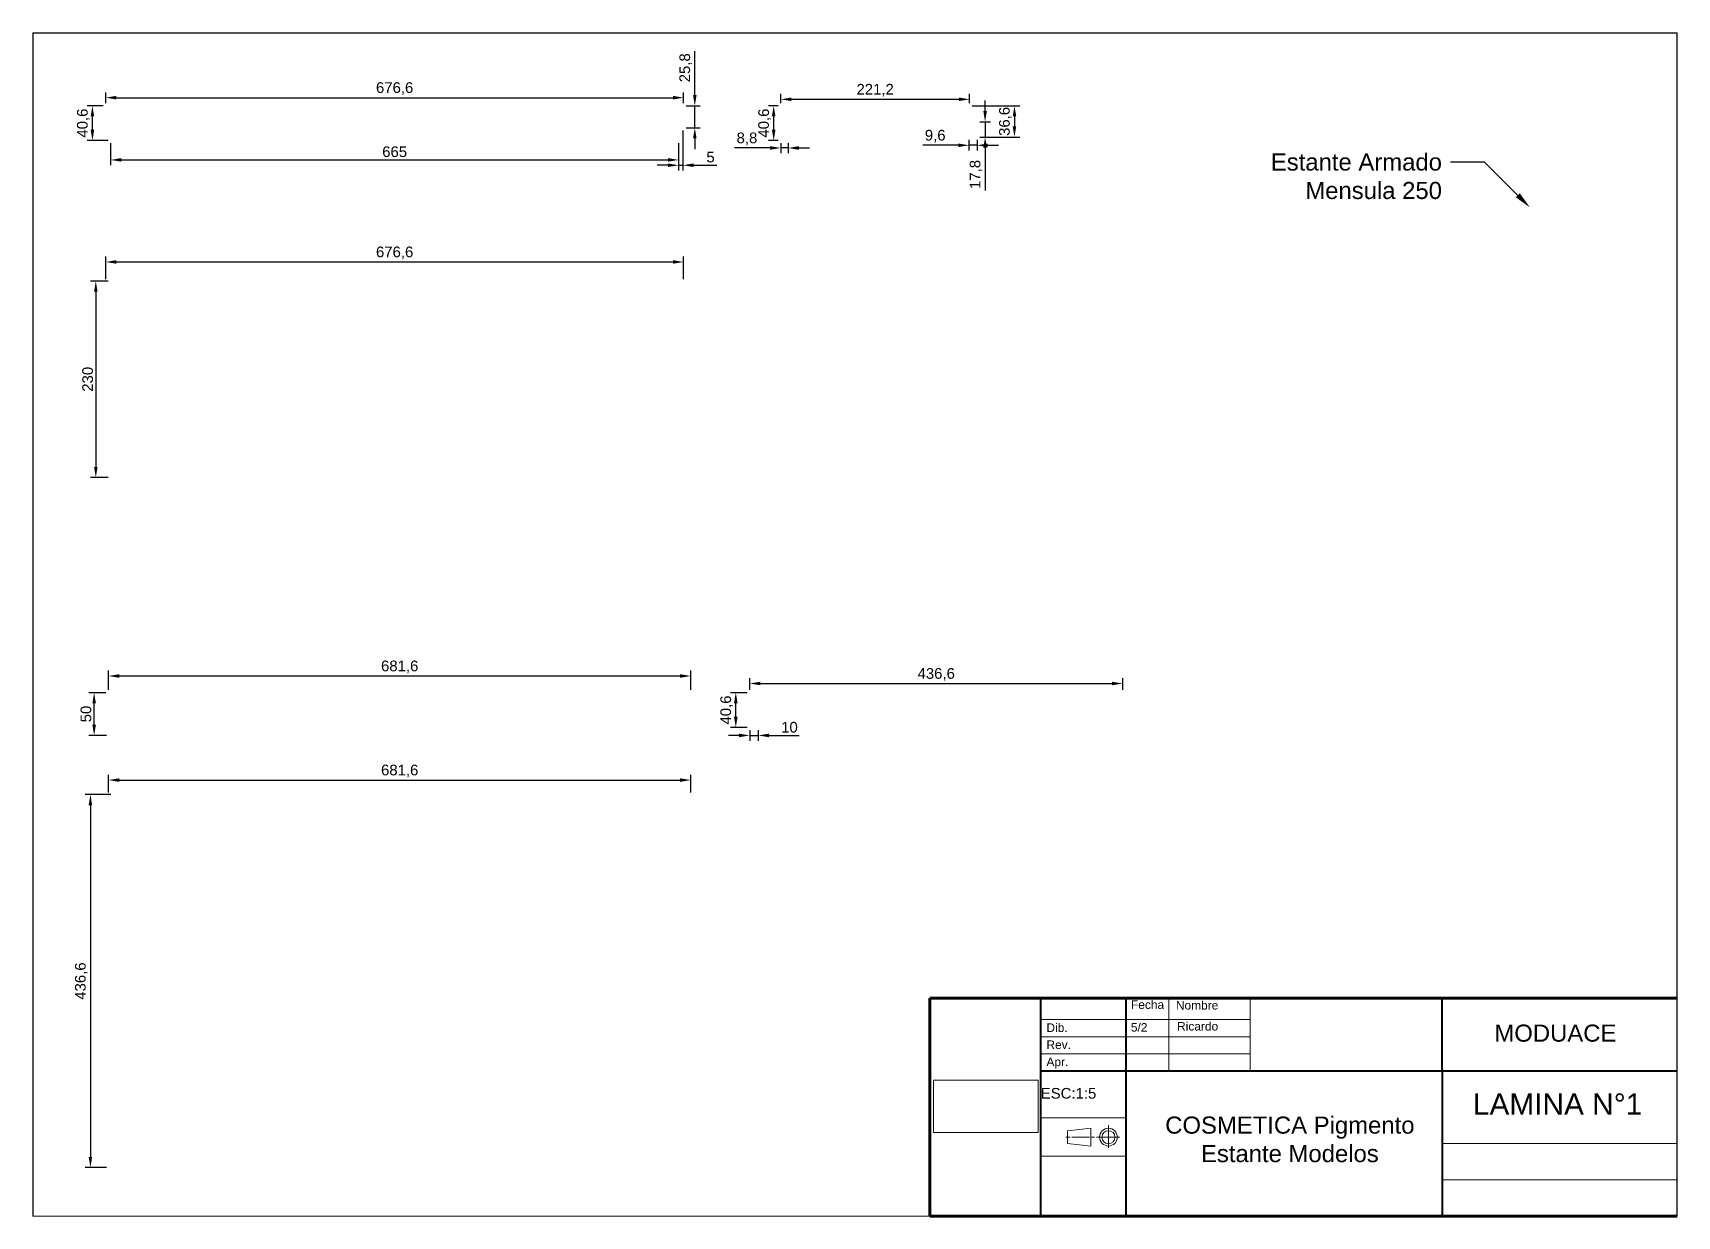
# Paper-space layout 'ESTANTES' of a CAD drawing. Header units: millimetres. Extents: x 25 to 410, y 10 to 287.
import ezdxf
from ezdxf import colors
from ezdxf.entities.mleader import LeaderData, LeaderLine
from ezdxf.math import Vec2, Vec3

# ---------------------------------------------------------------- set-up
doc = ezdxf.new("R2010")
doc.units = ezdxf.units.MM
doc.layers.add('logo', color=7, linetype='Continuous', lineweight=13, true_color=0xffffff)
doc.layers.add('PDF4_Texto', color=7, linetype='Continuous')
doc.layers.add('Rotulo', color=7, linetype='Continuous', lineweight=20)
doc.styles.add('Annotative', font='arial.ttf')
doc.styles.add('PDF Arial', font='arial.ttf')
doc.styles.get("Standard").update_dxf_attribs({"font": 'arial.ttf'})
doc.dimstyles.new('ISO-25', dxfattribs={"dimtxt": 2.5, "dimasz": 2.5, "dimexe": 1.25, "dimexo": 0.625, "dimtad": 1, "dimtxsty": 'Standard', "dimcen": 2.5, "dimadec": 0, "dimazin": 0, "dimtfac": 1, "dimtmove": 0, "dimatfit": 3, "dimfxl": 1, "dimarcsym": 0})
picture_1 = doc.add_image_def('image1.jpg', size_in_pixel=(62, 31))

# ---------------------------------------------------------------- blocks, each defined once
blk = doc.blocks.new('*D139')
at = {"color": 0, "lineweight": -2, "transparency": 16777216}
for p, q in [((41.43, 269.94), (37.69, 269.94)), ((38.94, 264.32), (38.94, 267.44)), ((42.59, 261.82), (37.69, 261.82))]:
    blk.add_line(p, q, dxfattribs=at)
at = {"color": 0, "transparency": 16777216}
for points in [[(38.52, 267.44), (39.36, 267.44), (38.94, 269.94)], [(38.52, 264.32), (39.36, 264.32), (38.94, 261.82)]]:
    blk.add_solid(points, dxfattribs=at)
at = {"layer": 'Defpoints', "color": 0, "transparency": 16777216}
for p in [(38.94, 269.94), (42.05, 269.94), (43.21, 261.82)]:
    blk.add_point(p, dxfattribs=at)
at = {"color": 0, "transparency": 16777216, "insert": (36.81, 265.88), "char_height": 2.5, "attachment_point": 5, "rotation": 90}
blk.add_mtext('40,6', dxfattribs=at)
blk = doc.blocks.new('*D140')
at = {"color": 0, "lineweight": -2, "transparency": 16777216}
for p, q in [((42.05, 270.56), (42.05, 273.08)), ((44.55, 271.83), (174.87, 271.83)), ((177.37, 270.56), (177.37, 273.08))]:
    blk.add_line(p, q, dxfattribs=at)
at = {"color": 0, "transparency": 16777216}
for points in [[(44.55, 272.25), (44.55, 271.42), (42.05, 271.83)], [(174.87, 272.25), (174.87, 271.42), (177.37, 271.83)]]:
    blk.add_solid(points, dxfattribs=at)
at = {"layer": 'Defpoints', "color": 0, "transparency": 16777216}
for p in [(42.05, 269.94), (177.37, 271.83), (177.37, 269.94)]:
    blk.add_point(p, dxfattribs=at)
at = {"color": 0, "transparency": 16777216, "insert": (109.71, 273.96), "char_height": 2.5, "attachment_point": 5}
blk.add_mtext('676,6', dxfattribs=at)
blk = doc.blocks.new('*D141')
at = {"color": 0, "lineweight": -2, "transparency": 16777216}
for p, q in [((43.21, 261.19), (43.21, 256.01)), ((176.21, 261.19), (176.21, 256.01)), ((45.71, 257.26), (173.71, 257.26))]:
    blk.add_line(p, q, dxfattribs=at)
at = {"color": 0, "transparency": 16777216}
for points in [[(45.71, 257.68), (45.71, 256.85), (43.21, 257.26)], [(173.71, 257.68), (173.71, 256.85), (176.21, 257.26)]]:
    blk.add_solid(points, dxfattribs=at)
at = {"layer": 'Defpoints', "color": 0, "transparency": 16777216}
for p in [(43.21, 261.82), (176.21, 261.82), (176.21, 257.26)]:
    blk.add_point(p, dxfattribs=at)
at = {"color": 0, "transparency": 16777216, "insert": (109.71, 259.17), "char_height": 2.5, "attachment_point": 5}
blk.add_mtext('665', dxfattribs=at)
blk = doc.blocks.new('*D142')
at = {"color": 0, "lineweight": -2, "transparency": 16777216}
for p, q in [((177.21, 264.15), (177.21, 254.76)), ((176.21, 261.19), (176.21, 254.76)), ((173.71, 256.01), (171.21, 256.01)), ((176.21, 256.01), (177.21, 256.01)), ((179.71, 256.01), (185.12, 256.01))]:
    blk.add_line(p, q, dxfattribs=at)
at = {"color": 0, "transparency": 16777216}
for points in [[(173.71, 256.43), (173.71, 255.6), (176.21, 256.01)], [(179.71, 256.43), (179.71, 255.6), (177.21, 256.01)]]:
    blk.add_solid(points, dxfattribs=at)
at = {"layer": 'Defpoints', "color": 0, "transparency": 16777216}
for p in [(176.21, 261.82), (177.21, 264.78), (176.21, 256.01)]:
    blk.add_point(p, dxfattribs=at)
at = {"color": 0, "transparency": 16777216, "insert": (183.67, 257.91), "char_height": 2.5, "attachment_point": 5}
blk.add_mtext('5', dxfattribs=at)
blk = doc.blocks.new('*D143')
at = {"color": 0, "lineweight": -2, "transparency": 16777216}
for p, q in [((179.99, 272.44), (179.99, 282.73)), ((178, 269.94), (181.24, 269.94)), ((179.99, 264.78), (179.99, 269.94)), ((178, 264.78), (181.24, 264.78)), ((179.99, 262.28), (179.99, 259.78))]:
    blk.add_line(p, q, dxfattribs=at)
at = {"color": 0, "transparency": 16777216}
for points in [[(179.58, 272.44), (180.41, 272.44), (179.99, 269.94)], [(179.58, 262.28), (180.41, 262.28), (179.99, 264.78)]]:
    blk.add_solid(points, dxfattribs=at)
at = {"layer": 'Defpoints', "color": 0, "transparency": 16777216}
for p in [(177.37, 269.94), (179.99, 269.94), (177.37, 264.78)]:
    blk.add_point(p, dxfattribs=at)
at = {"color": 0, "transparency": 16777216, "insert": (177.87, 278.83), "char_height": 2.5, "attachment_point": 5, "rotation": 90}
blk.add_mtext('25,8', dxfattribs=at)
blk = doc.blocks.new('*D144')
at = {"color": 0, "lineweight": -2, "transparency": 16777216}
for p, q in [((197.6, 260.06), (189.29, 260.06)), ((200.1, 261.19), (200.1, 258.81)), ((201.86, 260.06), (200.1, 260.06)), ((201.86, 261.19), (201.86, 258.81)), ((204.36, 260.06), (206.86, 260.06))]:
    blk.add_line(p, q, dxfattribs=at)
at = {"color": 0, "transparency": 16777216}
for points in [[(197.6, 260.48), (197.6, 259.64), (200.1, 260.06)], [(204.36, 260.48), (204.36, 259.64), (201.86, 260.06)]]:
    blk.add_solid(points, dxfattribs=at)
at = {"layer": 'Defpoints', "color": 0, "transparency": 16777216}
for p in [(200.1, 261.82), (201.86, 261.82), (200.1, 260.06)]:
    blk.add_point(p, dxfattribs=at)
at = {"color": 0, "transparency": 16777216, "insert": (192.2, 262.19), "char_height": 2.5, "attachment_point": 5}
blk.add_mtext('8,8', dxfattribs=at)
blk = doc.blocks.new('*D145')
at = {"color": 0, "lineweight": -2, "transparency": 16777216}
for p, q in [((199.48, 269.94), (197.21, 269.94)), ((198.46, 264.32), (198.46, 267.44)), ((199.48, 261.82), (197.21, 261.82))]:
    blk.add_line(p, q, dxfattribs=at)
at = {"color": 0, "transparency": 16777216}
for points in [[(198.04, 267.44), (198.88, 267.44), (198.46, 269.94)], [(198.04, 264.32), (198.88, 264.32), (198.46, 261.82)]]:
    blk.add_solid(points, dxfattribs=at)
at = {"layer": 'Defpoints', "color": 0, "transparency": 16777216}
for p in [(198.46, 269.94), (200.1, 269.94), (200.1, 261.82)]:
    blk.add_point(p, dxfattribs=at)
at = {"color": 0, "transparency": 16777216, "insert": (196.33, 265.88), "char_height": 2.5, "attachment_point": 5, "rotation": 90}
blk.add_mtext('40,6', dxfattribs=at)
blk = doc.blocks.new('*D146')
at = {"color": 0, "lineweight": -2, "transparency": 16777216}
for p, q in [((200.1, 270.56), (200.1, 272.7)), ((202.6, 271.45), (241.84, 271.45)), ((244.34, 270.56), (244.34, 272.7))]:
    blk.add_line(p, q, dxfattribs=at)
at = {"color": 0, "transparency": 16777216}
for points in [[(202.6, 271.87), (202.6, 271.04), (200.1, 271.45)], [(241.84, 271.87), (241.84, 271.04), (244.34, 271.45)]]:
    blk.add_solid(points, dxfattribs=at)
at = {"layer": 'Defpoints', "color": 0, "transparency": 16777216}
for p in [(200.1, 269.94), (244.34, 271.45), (244.34, 269.94)]:
    blk.add_point(p, dxfattribs=at)
at = {"color": 0, "transparency": 16777216, "insert": (222.22, 273.58), "char_height": 2.5, "attachment_point": 5}
blk.add_mtext('221,2', dxfattribs=at)
blk = doc.blocks.new('*D147')
at = {"color": 0, "lineweight": -2, "transparency": 16777216}
for p, q in [((244.97, 269.94), (256.09, 269.94)), ((254.84, 267.44), (254.84, 265.12)), ((246.73, 262.62), (256.09, 262.62))]:
    blk.add_line(p, q, dxfattribs=at)
at = {"color": 0, "transparency": 16777216}
for points in [[(254.42, 267.44), (255.25, 267.44), (254.84, 269.94)], [(254.42, 265.12), (255.25, 265.12), (254.84, 262.62)]]:
    blk.add_solid(points, dxfattribs=at)
at = {"layer": 'Defpoints', "color": 0, "transparency": 16777216}
for p in [(244.34, 269.94), (246.1, 262.62), (254.84, 262.62)]:
    blk.add_point(p, dxfattribs=at)
at = {"color": 0, "transparency": 16777216, "insert": (252.71, 266.28), "char_height": 2.5, "attachment_point": 5, "rotation": 90}
blk.add_mtext('36,6', dxfattribs=at)
blk = doc.blocks.new('*D148')
at = {"color": 0, "lineweight": -2, "transparency": 16777216}
for p, q in [((247.96, 268.68), (247.96, 271.18)), ((246.73, 266.18), (249.21, 266.18)), ((247.96, 266.18), (247.96, 262.62)), ((246.73, 262.62), (249.21, 262.62)), ((247.96, 260.12), (247.96, 250.1))]:
    blk.add_line(p, q, dxfattribs=at)
at = {"color": 0, "transparency": 16777216}
for points in [[(247.55, 268.68), (248.38, 268.68), (247.96, 266.18)], [(247.55, 260.12), (248.38, 260.12), (247.96, 262.62)]]:
    blk.add_solid(points, dxfattribs=at)
at = {"layer": 'Defpoints', "color": 0, "transparency": 16777216}
for p in [(246.1, 266.18), (246.1, 262.62), (247.96, 262.62)]:
    blk.add_point(p, dxfattribs=at)
at = {"color": 0, "transparency": 16777216, "insert": (245.84, 253.86), "char_height": 2.5, "attachment_point": 5, "rotation": 90}
blk.add_mtext('17,8', dxfattribs=at)
blk = doc.blocks.new('*D149')
at = {"color": 0, "lineweight": -2, "transparency": 16777216}
for p, q in [((244.18, 261.99), (244.18, 259.44)), ((246.1, 261.99), (246.1, 259.44)), ((241.68, 260.69), (233.38, 260.69)), ((246.1, 260.69), (244.18, 260.69)), ((248.6, 260.69), (251.1, 260.69))]:
    blk.add_line(p, q, dxfattribs=at)
at = {"color": 0, "transparency": 16777216}
for points in [[(241.68, 261.11), (241.68, 260.27), (244.18, 260.69)], [(248.6, 261.11), (248.6, 260.27), (246.1, 260.69)]]:
    blk.add_solid(points, dxfattribs=at)
at = {"layer": 'Defpoints', "color": 0, "transparency": 16777216}
for p in [(244.18, 262.62), (246.1, 262.62), (244.18, 260.69)]:
    blk.add_point(p, dxfattribs=at)
at = {"color": 0, "transparency": 16777216, "insert": (236.28, 262.82), "char_height": 2.5, "attachment_point": 5}
blk.add_mtext('9,6', dxfattribs=at)
blk = doc.blocks.new('*D150')
at = {"color": 0, "lineweight": -2, "transparency": 16777216}
for p, q in [((42.05, 229.37), (42.05, 234.62)), ((44.55, 233.37), (174.87, 233.37)), ((177.37, 229.37), (177.37, 234.62))]:
    blk.add_line(p, q, dxfattribs=at)
at = {"color": 0, "transparency": 16777216}
for points in [[(44.55, 233.79), (44.55, 232.96), (42.05, 233.37)], [(174.87, 233.79), (174.87, 232.96), (177.37, 233.37)]]:
    blk.add_solid(points, dxfattribs=at)
at = {"layer": 'Defpoints', "color": 0, "transparency": 16777216}
for p in [(177.37, 233.37), (42.05, 228.75), (177.37, 228.75)]:
    blk.add_point(p, dxfattribs=at)
at = {"color": 0, "transparency": 16777216, "insert": (109.71, 235.5), "char_height": 2.5, "attachment_point": 5}
blk.add_mtext('676,6', dxfattribs=at)
blk = doc.blocks.new('*D151')
at = {"color": 0, "lineweight": -2, "transparency": 16777216}
for p, q in [((42.59, 228.91), (38.48, 228.91)), ((39.73, 226.41), (39.73, 185.41)), ((42.59, 182.91), (38.48, 182.91))]:
    blk.add_line(p, q, dxfattribs=at)
at = {"color": 0, "transparency": 16777216}
for points in [[(39.32, 226.41), (40.15, 226.41), (39.73, 228.91)], [(39.32, 185.41), (40.15, 185.41), (39.73, 182.91)]]:
    blk.add_solid(points, dxfattribs=at)
at = {"layer": 'Defpoints', "color": 0, "transparency": 16777216}
for p in [(43.21, 228.91), (39.73, 182.91), (43.21, 182.91)]:
    blk.add_point(p, dxfattribs=at)
at = {"color": 0, "transparency": 16777216, "insert": (37.83, 205.91), "char_height": 2.5, "attachment_point": 5, "rotation": 90}
blk.add_mtext('230', dxfattribs=at)
blk = doc.blocks.new('*D152')
at = {"color": 0, "lineweight": -2, "transparency": 16777216}
for p, q in [((42.1, 132.54), (38.09, 132.54)), ((39.34, 125.04), (39.34, 130.04)), ((42.26, 122.54), (38.09, 122.54))]:
    blk.add_line(p, q, dxfattribs=at)
at = {"color": 0, "transparency": 16777216}
for points in [[(38.93, 130.04), (39.76, 130.04), (39.34, 132.54)], [(38.93, 125.04), (39.76, 125.04), (39.34, 122.54)]]:
    blk.add_solid(points, dxfattribs=at)
at = {"layer": 'Defpoints', "color": 0, "transparency": 16777216}
for p in [(39.34, 132.54), (42.73, 132.54), (42.89, 122.54)]:
    blk.add_point(p, dxfattribs=at)
at = {"color": 0, "transparency": 16777216, "insert": (37.44, 127.54), "char_height": 2.5, "attachment_point": 5, "rotation": 90}
blk.add_mtext('50', dxfattribs=at)
blk = doc.blocks.new('*D153')
at = {"color": 0, "lineweight": -2, "transparency": 16777216}
for p, q in [((42.73, 133.17), (42.73, 137.7)), ((45.23, 136.45), (176.55, 136.45)), ((179.05, 133.17), (179.05, 137.7))]:
    blk.add_line(p, q, dxfattribs=at)
at = {"color": 0, "transparency": 16777216}
for points in [[(45.23, 136.86), (45.23, 136.03), (42.73, 136.45)], [(176.55, 136.86), (176.55, 136.03), (179.05, 136.45)]]:
    blk.add_solid(points, dxfattribs=at)
at = {"layer": 'Defpoints', "color": 0, "transparency": 16777216}
for p in [(179.05, 136.45), (42.73, 132.54), (179.05, 132.54)]:
    blk.add_point(p, dxfattribs=at)
at = {"color": 0, "transparency": 16777216, "insert": (110.89, 138.57), "char_height": 2.5, "attachment_point": 5}
blk.add_mtext('681,6', dxfattribs=at)
blk = doc.blocks.new('*D154')
at = {"color": 0, "lineweight": -2, "transparency": 16777216}
for p, q in [((192.24, 132.54), (188.34, 132.54)), ((189.59, 126.92), (189.59, 130.04)), ((192.24, 124.42), (188.34, 124.42))]:
    blk.add_line(p, q, dxfattribs=at)
at = {"color": 0, "transparency": 16777216}
for points in [[(189.17, 130.04), (190.01, 130.04), (189.59, 132.54)], [(189.17, 126.92), (190.01, 126.92), (189.59, 124.42)]]:
    blk.add_solid(points, dxfattribs=at)
at = {"layer": 'Defpoints', "color": 0, "transparency": 16777216}
for p in [(189.59, 132.54), (192.86, 132.54), (192.86, 124.42)]:
    blk.add_point(p, dxfattribs=at)
at = {"color": 0, "transparency": 16777216, "insert": (187.46, 128.48), "char_height": 2.5, "attachment_point": 5, "rotation": 90}
blk.add_mtext('40,6', dxfattribs=at)
blk = doc.blocks.new('*D155')
at = {"color": 0, "lineweight": -2, "transparency": 16777216}
for p, q in [((192.86, 123.8), (192.86, 121.28)), ((194.86, 123.8), (194.86, 121.28)), ((190.36, 122.53), (187.86, 122.53)), ((192.86, 122.53), (194.86, 122.53)), ((197.36, 122.53), (204.45, 122.53))]:
    blk.add_line(p, q, dxfattribs=at)
at = {"color": 0, "transparency": 16777216}
for points in [[(190.36, 122.94), (190.36, 122.11), (192.86, 122.53)], [(197.36, 122.94), (197.36, 122.11), (194.86, 122.53)]]:
    blk.add_solid(points, dxfattribs=at)
at = {"layer": 'Defpoints', "color": 0, "transparency": 16777216}
for p in [(192.86, 124.42), (194.86, 124.42), (194.86, 122.53)]:
    blk.add_point(p, dxfattribs=at)
at = {"color": 0, "transparency": 16777216, "insert": (202.16, 124.43), "char_height": 2.5, "attachment_point": 5}
blk.add_mtext('10', dxfattribs=at)
blk = doc.blocks.new('*D156')
at = {"color": 0, "lineweight": -2, "transparency": 16777216}
for p, q in [((192.86, 133.17), (192.86, 135.94)), ((280.18, 133.17), (280.18, 135.94)), ((195.36, 134.69), (277.68, 134.69))]:
    blk.add_line(p, q, dxfattribs=at)
at = {"color": 0, "transparency": 16777216}
for points in [[(195.36, 135.1), (195.36, 134.27), (192.86, 134.69)], [(277.68, 135.1), (277.68, 134.27), (280.18, 134.69)]]:
    blk.add_solid(points, dxfattribs=at)
at = {"layer": 'Defpoints', "color": 0, "transparency": 16777216}
for p in [(192.86, 132.54), (280.18, 134.69), (280.18, 132.54)]:
    blk.add_point(p, dxfattribs=at)
at = {"color": 0, "transparency": 16777216, "insert": (236.52, 136.81), "char_height": 2.5, "attachment_point": 5}
blk.add_mtext('436,6', dxfattribs=at)
blk = doc.blocks.new('*D157')
at = {"color": 0, "lineweight": -2, "transparency": 16777216}
for p, q in [((42.73, 109.15), (42.73, 113.33)), ((45.23, 112.08), (176.55, 112.08)), ((179.05, 109.15), (179.05, 113.33))]:
    blk.add_line(p, q, dxfattribs=at)
at = {"color": 0, "transparency": 16777216}
for points in [[(45.23, 112.49), (45.23, 111.66), (42.73, 112.08)], [(176.55, 112.49), (176.55, 111.66), (179.05, 112.08)]]:
    blk.add_solid(points, dxfattribs=at)
at = {"layer": 'Defpoints', "color": 0, "transparency": 16777216}
for p in [(179.05, 112.08), (42.73, 108.53), (179.05, 108.53)]:
    blk.add_point(p, dxfattribs=at)
at = {"color": 0, "transparency": 16777216, "insert": (110.89, 114.2), "char_height": 2.5, "attachment_point": 5}
blk.add_mtext('681,6', dxfattribs=at)
blk = doc.blocks.new('*D158')
at = {"color": 0, "lineweight": -2, "transparency": 16777216}
for p, q in [((43.26, 108.69), (37.22, 108.69)), ((38.47, 106.19), (38.47, 23.87)), ((42.26, 21.37), (37.22, 21.37))]:
    blk.add_line(p, q, dxfattribs=at)
at = {"color": 0, "transparency": 16777216}
for points in [[(38.05, 106.19), (38.88, 106.19), (38.47, 108.69)], [(38.05, 23.87), (38.88, 23.87), (38.47, 21.37)]]:
    blk.add_solid(points, dxfattribs=at)
at = {"layer": 'Defpoints', "color": 0, "transparency": 16777216}
for p in [(43.89, 108.69), (38.47, 21.37), (42.89, 21.37)]:
    blk.add_point(p, dxfattribs=at)
at = {"color": 0, "transparency": 16777216, "insert": (36.34, 65.03), "char_height": 2.5, "attachment_point": 5, "rotation": 90}
blk.add_mtext('436,6', dxfattribs=at)

psp = doc.layouts.new('ESTANTES')

# ---------------------------------------------------------------- linework, layer by layer
for p, q in [((25, 287), (410, 287)), ((25, 287), (25, 10)), ((410, 10), (410, 287))]:
    psp.add_line(p, q)
at = {"layer": 'Rotulo', "lineweight": 60}
for p, q in [((235, 10), (235, 61)), ((235, 61), (410, 61)), ((235, 10), (235, 61)), ((235, 10), (410, 10))]:
    psp.add_line(p, q, dxfattribs=at)
at = {"layer": 'Rotulo', "lineweight": 40}
for p, q in [((261, 10), (261, 61)), ((281, 10), (281, 61)), ((355, 44), (355, 61)), ((261, 44), (410, 44)), ((355, 44), (355, 10))]:
    psp.add_line(p, q, dxfattribs=at)
at = {"layer": 'Rotulo', "lineweight": 20}
for p, q in [((291, 44), (291, 61)), ((310, 44), (310, 61)), ((261, 33), (281, 33)), ((355, 27), (410, 27)), ((261, 24), (281, 24)), ((355, 18.5), (410, 18.5))]:
    psp.add_line(p, q, dxfattribs=at)
at = {"layer": 'Rotulo'}
for p, q in [((261, 56), (310, 56)), ((261, 52), (310, 52)), ((261, 48), (310, 48)), ((276.8501, 31.3252), (276.8501, 25.977)), ((267.8627, 28.4819), (266.8632, 28.4819)), ((267.2757, 29.9978), (272.7188, 30.5578)), ((267.2757, 29.9978), (267.2757, 26.9659)), ((267.2757, 26.9659), (272.7188, 26.4059)), ((268.268, 28.4819), (272.4371, 28.4819)), ((272.7188, 30.5578), (272.7188, 26.4059)), ((273.6027, 28.4819), (272.7267, 28.4819)), ((274.0265, 28.4819), (279.5091, 28.4819)), ((410, 10), (25, 10))]:
    psp.add_line(p, q, dxfattribs=at)
for radius in [2.0759, 1.5159]:
    psp.add_circle((276.8501, 28.4819), radius, dxfattribs=at)

# ---------------------------------------------------------------- texts
at = {"layer": 'PDF4_Texto', "insert": (319.3233, 27.9436), "char_height": 4.000023, "attachment_point": 5, "style": 'PDF Arial'}
psp.add_mtext('COSMETICA Pigmento\\PEstante Modelos', dxfattribs=at)
at = {"layer": 'Rotulo', "attachment_point": 1}
for s, insert, char_height, width in [('{\\fArial|b0|i0|c0|p0;\\H0.6667x;Fecha}', (282.1199, 60.5), 3, 19.13511), ('{\\fArial|b0|i0|c0|p0;\\H0.6667x;Nombre}', (292.6299, 60.3589), 3, 19.13511), ('{\\fArial|b0|i0|c0|p0;Dib.}', (262.3269, 55.1166), 2, 18.575986), ('5/2', (282.0949, 55.1912), 2, 36.644615), ('Ricardo', (292.9138, 55.4433), 2, 36.644615), ('{\\fArial|b0|i0|c0|p0;MODUACE}', (367.2239, 54.8416), 4, 58.901736), ('{\\fArial|b0|i0|c0|p0;Rev.}', (262.3269, 51.1166), 2, 18.575986), ('{\\fArial|b0|i0|c0|p0;Apr.}', (262.3269, 47.1166), 2, 18.575986), ('ESC:1:5', (261, 39.9992), 2.5, 17.499369)]:
    psp.add_mtext(s, dxfattribs=dict(at, insert=insert, char_height=char_height, width=width))
at = {"layer": 'Rotulo', "insert": (362.1798, 38.7143), "char_height": 5, "width": 53.740761, "attachment_point": 1, "style": 'Annotative'}
psp.add_mtext('\\pxql;LAMINA N°1', dxfattribs=at)

# ---------------------------------------------------------------- dimensions: what is measured, and where the dimension line sits
for base, p1, p2, picture, middle in [((179.9946, 269.9374), (177.3746, 264.7774), (177.3746, 269.9374), '*D143', (177.8672, 278.8332)), ((38.9392, 269.9374), (43.2146, 261.8174), (42.0546, 269.9374), '*D139', (36.8118, 265.8774)), ((198.4598, 269.9374), (200.1016, 261.8174), (200.1016, 269.9374), '*D145', (196.3324, 265.8774)), ((247.9627, 262.6163), (246.1016, 266.1763), (246.1016, 262.6163), '*D148', (245.8353, 253.8595)), ((39.732, 182.9062), (43.2146, 228.9062), (43.2146, 182.9062), '*D151', (37.8298, 205.9062)), ((39.3448, 132.5437), (42.8875, 122.5437), (42.7275, 132.5437), '*D152', (37.4434, 127.5437)), ((189.5892, 132.5437), (192.8638, 124.4237), (192.8638, 132.5437), '*D154', (187.4618, 128.4837)), ((38.4663, 21.3674), (43.8875, 108.6874), (42.8875, 21.3674), '*D158', (36.3389, 65.0274))]:
    dim = psp.add_linear_dim(base=base, p1=p1, p2=p2, angle=90, dimstyle='ISO-25', override={"dimlfac": -5})
    dim.commit()
    dim.dimension.update_dxf_attribs({"geometry": picture, "text_midpoint": middle})
for base, p1, p2, picture, middle in [((177.3746, 271.8324), (42.0546, 269.9374), (177.3746, 269.9374), '*D140', (109.7146, 273.9598)), ((176.2146, 257.2637), (43.2146, 261.8174), (176.2146, 261.8174), '*D141', (109.7146, 259.1652)), ((200.1016, 260.0586), (201.8616, 261.8174), (200.1016, 261.8174), '*D144', (192.1966, 262.186)), ((177.3746, 233.3741), (42.0546, 228.7462), (177.3746, 228.7462), '*D150', (109.7146, 235.5015)), ((179.0475, 136.4472), (42.7275, 132.5437), (179.0475, 132.5437), '*D153', (110.8875, 138.5746)), ((280.1838, 134.6872), (192.8638, 132.5437), (280.1838, 132.5437), '*D156', (236.5238, 136.8146)), ((194.8638, 122.5257), (192.8638, 124.4237), (194.8638, 124.4237), '*D155', (202.1574, 124.4271)), ((179.0475, 112.0752), (42.7275, 108.5274), (179.0475, 108.5274), '*D157', (110.8875, 114.2026))]:
    dim = psp.add_linear_dim(base=base, p1=p1, p2=p2, dimstyle='ISO-25', override={"dimlfac": -5})
    dim.commit()
    dim.dimension.update_dxf_attribs({"geometry": picture, "text_midpoint": middle})
for base, p1, p2, text, picture, middle in [((244.3427, 271.4528), (200.1016, 269.9374), (244.3427, 269.9374), '221,2', '*D146', (222.2221, 273.5802)), ((244.1827, 260.6915), (246.1016, 262.6163), (244.1827, 262.6163), '9,6', '*D149', (236.2828, 262.8189))]:
    dim = psp.add_linear_dim(base=base, p1=p1, p2=p2, text=text, dimstyle='ISO-25', override={"dimlfac": -5})
    dim.commit()
    dim.dimension.update_dxf_attribs({"geometry": picture, "text_midpoint": middle})
dim = psp.add_linear_dim(base=(254.8362, 262.6163), p1=(244.3427, 269.9374), p2=(246.1016, 262.6163), angle=90, text='36,6', dimstyle='ISO-25', override={"dimlfac": -5})
dim.commit()
dim.dimension.update_dxf_attribs({"geometry": '*D147', "text_midpoint": (254.8362, 266.2769), "dimtype": 160})
dim = psp.add_linear_dim(base=(176.2146, 256.0137), p1=(177.2146, 264.7774), p2=(176.2146, 261.8174), dimstyle='ISO-25', override={"dimlfac": -5})
dim.commit()
dim.dimension.update_dxf_attribs({"geometry": '*D142', "text_midpoint": (183.6684, 256.0137), "dimtype": 160})

# ---------------------------------------------------------------- pictures from other files: only their frames are drawn
at = {"layer": 'logo'}
image = psp.add_image(picture_1, insert=(235.9068, 29.6084), size_in_units=(24.4925, 12.2462), dxfattribs=at)
image.dxf.flags = 7

# ---------------------------------------------------------------- leaders
ml = psp.add_multileader_mtext('Standard')
ml.set_content('Estante Armado\\PMensula 250', color=256)
ml.set_leader_properties()
ml.build(insert=Vec2(0, 0))
ctx = ml.context
ctx.base_point, ctx.plane_origin = Vec3(313.5161, 256.7439), Vec3(375.5415, 246.1373)
ctx.text_align_type = 2
notes = []
notes.append((ctx, [(0, (1, 1, 0), (364.9349, 256.7439), (-1, 0), 8, [(0, [(375.5415, 246.1373)], 0, [])])]))
ctx.mtext.insert, ctx.mtext.alignment, ctx.mtext.flow_direction = Vec3(354.9349, 258.7781), 3, 5
for ctx, leaders in notes:
    for number, flags, end, landing, length, lines in leaders:
        leader = LeaderData()
        leader.index, (leader.has_last_leader_line, leader.has_dogleg_vector, leader.attachment_direction) = number, flags
        leader.last_leader_point, leader.dogleg_vector, leader.dogleg_length = Vec3(end), Vec3(landing), length
        for number, points, colour, breaks in lines:
            line = LeaderLine()
            line.index, line.vertices, line.color, line.breaks = number, Vec3.list(points), colors.encode_raw_color(colour), breaks
            leader.lines.append(line)
        ctx.leaders.append(leader)

doc.saveas('drawing.dxf')
